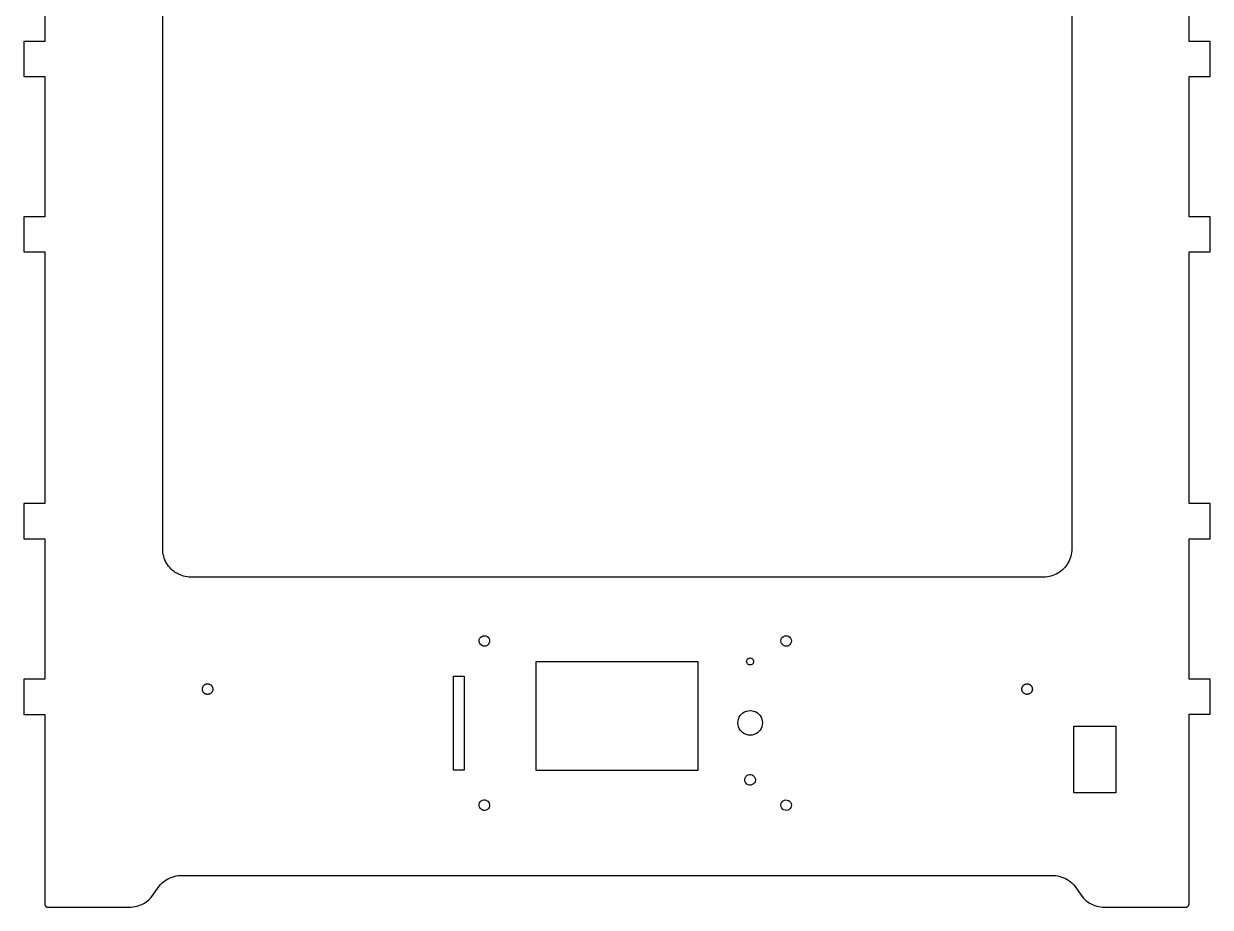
# Model space of a CAD drawing. Header units: metres. Extents: x -339 to 0, y 0 to 503.
# Drawn here: x -338.4 to -0.2, y 0.1 to 251.8 of the extents above; entities that cross this region are included whole.
import ezdxf

# ---------------------------------------------------------------- set-up
doc = ezdxf.new("R2010")
doc.units = ezdxf.units.M

msp = doc.modelspace()

# ---------------------------------------------------------------- linework, layer by layer
for p, q in [((-298.81, 102.165), (-298.81, 459.965)), ((-39.7168, 459.965), (-39.7168, 102.165)), ((-332.432, 320.973), (-332.432, 246.81)), ((-6.23145, 246.81), (-6.23145, 320.973)), ((-332.432, 246.81), (-338.432, 246.81)), ((-338.432, 246.81), (-338.432, 236.836)), ((-0.23145, 246.81), (-6.23145, 246.81)), ((-0.23145, 236.836), (-0.23145, 246.81)), ((-338.432, 236.836), (-332.432, 236.836)), ((-332.432, 236.836), (-332.432, 196.808)), ((-6.23145, 196.808), (-6.23145, 236.836)), ((-6.23145, 236.836), (-0.23145, 236.836)), ((-332.432, 196.808), (-338.432, 196.808)), ((-338.432, 196.808), (-338.432, 186.834)), ((-0.23145, 196.808), (-6.23145, 196.808)), ((-0.23145, 186.834), (-0.23145, 196.808)), ((-338.432, 186.834), (-332.432, 186.834)), ((-332.432, 186.834), (-332.432, 115.104)), ((-6.23145, 115.104), (-6.23145, 186.834)), ((-6.23145, 186.834), (-0.23145, 186.834)), ((-332.432, 115.104), (-338.432, 115.104)), ((-338.432, 115.104), (-338.432, 105.104)), ((-0.23145, 115.104), (-6.23145, 115.104)), ((-0.23145, 105.104), (-0.23145, 115.104)), ((-338.432, 105.104), (-332.432, 105.104)), ((-332.432, 105.104), (-332.432, 65.1143)), ((-6.23145, 65.1143), (-6.23145, 105.104)), ((-6.23145, 105.104), (-0.23145, 105.104)), ((-298.793, 101.642), (-298.81, 102.165)), ((-298.741, 101.12), (-298.793, 101.642)), ((-39.7344, 101.642), (-39.7852, 101.12)), ((-39.7168, 102.165), (-39.7344, 101.642)), ((-298.656, 100.604), (-298.741, 101.12)), ((-298.537, 100.094), (-298.656, 100.604)), ((-298.386, 99.5928), (-298.537, 100.094)), ((-298.201, 99.1035), (-298.386, 99.5928)), ((-297.985, 98.626), (-298.201, 99.1035)), ((-297.738, 98.165), (-297.985, 98.626)), ((-297.462, 97.7197), (-297.738, 98.165)), ((-40.7891, 98.165), (-41.0654, 97.7197)), ((-40.542, 98.626), (-40.7891, 98.165)), ((-40.3262, 99.1035), (-40.542, 98.626)), ((-40.1416, 99.5928), (-40.3262, 99.1035)), ((-39.9893, 100.094), (-40.1416, 99.5928)), ((-39.8711, 100.604), (-39.9893, 100.094)), ((-39.7852, 101.12), (-39.8711, 100.604)), ((-297.157, 97.2949), (-297.462, 97.7197)), ((-296.824, 96.8896), (-297.157, 97.2949)), ((-296.467, 96.5078), (-296.824, 96.8896)), ((-296.085, 96.1504), (-296.467, 96.5078)), ((-295.68, 95.8174), (-296.085, 96.1504)), ((-295.255, 95.5127), (-295.68, 95.8174)), ((-294.81, 95.2363), (-295.255, 95.5127)), ((-294.349, 94.9893), (-294.81, 95.2363)), ((-293.871, 94.7734), (-294.349, 94.9893)), ((-293.382, 94.5889), (-293.871, 94.7734)), ((-44.6553, 94.7734), (-45.1455, 94.5889)), ((-44.1787, 94.9893), (-44.6553, 94.7734)), ((-43.7168, 95.2363), (-44.1787, 94.9893)), ((-43.2725, 95.5127), (-43.7168, 95.2363)), ((-42.8467, 95.8174), (-43.2725, 95.5127)), ((-42.4424, 96.1504), (-42.8467, 95.8174)), ((-42.0605, 96.5078), (-42.4424, 96.1504)), ((-41.7021, 96.8896), (-42.0605, 96.5078)), ((-41.3701, 97.2949), (-41.7021, 96.8896)), ((-41.0654, 97.7197), (-41.3701, 97.2949)), ((-292.881, 94.4375), (-293.382, 94.5889)), ((-292.371, 94.3184), (-292.881, 94.4375)), ((-291.854, 94.2334), (-292.371, 94.3184)), ((-291.333, 94.1816), (-291.854, 94.2334)), ((-290.81, 94.165), (-291.333, 94.1816)), ((-47.7168, 94.165), (-290.81, 94.165)), ((-47.1934, 94.1816), (-47.7168, 94.165)), ((-46.6729, 94.2334), (-47.1934, 94.1816)), ((-46.1562, 94.3184), (-46.6729, 94.2334)), ((-45.6465, 94.4375), (-46.1562, 94.3184)), ((-45.1455, 94.5889), (-45.6465, 94.4375)), ((-208.632, 75.9678), (-208.58, 76.3555)), ((-208.581, 75.5791), (-208.632, 75.9678)), ((-208.432, 75.2168), (-208.581, 75.5791)), ((-208.58, 76.3555), (-208.43, 76.7168)), ((-208.194, 74.9062), (-208.432, 75.2168)), ((-208.43, 76.7168), (-208.19, 77.0273)), ((-207.884, 74.667), (-208.194, 74.9062)), ((-208.19, 77.0273), (-207.879, 77.2646)), ((-207.522, 74.5166), (-207.884, 74.667)), ((-207.879, 77.2646), (-207.518, 77.4141)), ((-207.134, 74.4648), (-207.522, 74.5166)), ((-207.518, 77.4141), (-207.129, 77.4648)), ((-206.746, 74.5146), (-207.134, 74.4648)), ((-207.129, 77.4648), (-206.741, 77.4131)), ((-206.384, 74.6641), (-206.746, 74.5146)), ((-206.741, 77.4131), (-206.379, 77.2627)), ((-206.073, 74.9023), (-206.384, 74.6641)), ((-206.379, 77.2627), (-206.069, 77.0234)), ((-205.834, 75.2119), (-206.073, 74.9023)), ((-206.069, 77.0234), (-205.831, 76.7119)), ((-205.684, 75.5742), (-205.834, 75.2119)), ((-205.831, 76.7119), (-205.682, 76.3506)), ((-205.632, 75.9619), (-205.684, 75.5742)), ((-205.682, 76.3506), (-205.632, 75.9619)), ((-122.632, 75.9648), (-122.58, 76.3525)), ((-122.58, 75.5762), (-122.632, 75.9648)), ((-122.58, 76.3525), (-122.431, 76.7148)), ((-122.431, 75.2148), (-122.58, 75.5762)), ((-122.431, 76.7148), (-122.192, 77.0254)), ((-122.192, 74.9043), (-122.431, 75.2148)), ((-122.192, 77.0254), (-121.882, 77.2637)), ((-121.882, 74.666), (-122.192, 74.9043)), ((-121.882, 77.2637), (-121.52, 77.4131)), ((-121.52, 74.5156), (-121.882, 74.666)), ((-121.52, 77.4131), (-121.132, 77.4648)), ((-121.132, 74.4648), (-121.52, 74.5156)), ((-121.132, 77.4648), (-120.743, 77.4131)), ((-120.743, 74.5156), (-121.132, 74.4648)), ((-120.743, 77.4131), (-120.382, 77.2637)), ((-120.382, 74.666), (-120.743, 74.5156)), ((-120.382, 77.2637), (-120.071, 77.0254)), ((-120.071, 74.9043), (-120.382, 74.666)), ((-120.071, 77.0254), (-119.833, 76.7148)), ((-119.833, 75.2148), (-120.071, 74.9043)), ((-119.833, 76.7148), (-119.683, 76.3525)), ((-119.683, 75.5762), (-119.833, 75.2148)), ((-119.683, 76.3525), (-119.632, 75.9648)), ((-119.632, 75.9648), (-119.683, 75.5762)), ((-131.827, 71.0098), (-131.58, 71.0947)), ((-131.58, 71.0947), (-131.32, 71.1123)), ((-131.32, 71.1123), (-131.063, 71.0625)), ((-131.063, 71.0625), (-130.882, 70.9736)), ((-192.332, 39.0645), (-192.332, 70.0645)), ((-192.332, 70.0645), (-146.332, 70.0645)), ((-146.332, 70.0645), (-146.332, 39.0645)), ((-132.38, 70.1758), (-132.33, 70.4326)), ((-132.361, 69.916), (-132.38, 70.1758)), ((-132.276, 69.6689), (-132.361, 69.916)), ((-132.33, 70.4326), (-132.241, 70.6143)), ((-132.24, 69.6143), (-132.276, 69.6689)), ((-132.241, 70.6143), (-132.215, 70.667)), ((-132.131, 69.4521), (-132.24, 69.6143)), ((-132.215, 70.667), (-132.044, 70.8643)), ((-131.934, 69.2812), (-132.131, 69.4521)), ((-132.044, 70.8643), (-131.882, 70.9736)), ((-131.882, 69.2559), (-131.934, 69.2812)), ((-131.882, 70.9736), (-131.827, 71.0098)), ((-131.699, 69.166), (-131.882, 69.2559)), ((-131.443, 69.1162), (-131.699, 69.166)), ((-131.183, 69.1348), (-131.443, 69.1162)), ((-130.936, 69.2197), (-131.183, 69.1348)), ((-130.882, 69.2559), (-130.936, 69.2197)), ((-130.882, 70.9736), (-130.829, 70.9482)), ((-130.72, 69.3652), (-130.882, 69.2559)), ((-130.829, 70.9482), (-130.633, 70.7773)), ((-130.548, 69.5625), (-130.72, 69.3652)), ((-130.633, 70.7773), (-130.523, 70.6143)), ((-130.522, 69.6143), (-130.548, 69.5625)), ((-130.523, 70.6143), (-130.486, 70.5605)), ((-130.434, 69.7969), (-130.522, 69.6143)), ((-130.486, 70.5605), (-130.401, 70.3135)), ((-130.384, 70.0527), (-130.434, 69.7969)), ((-130.401, 70.3135), (-130.384, 70.0527)), ((-332.432, 65.1143), (-338.432, 65.1143)), ((-338.432, 65.1143), (-338.432, 55.0215)), ((-215.932, 39.165), (-215.932, 65.9648)), ((-215.932, 65.9648), (-212.932, 65.9648)), ((-212.932, 65.9648), (-212.932, 39.165)), ((-0.23145, 65.1143), (-6.23145, 65.1143)), ((-0.23145, 55.1143), (-0.23145, 65.1143)), ((-287.528, 62.2324), (-287.524, 62.3311)), ((-287.524, 62.1348), (-287.528, 62.2324)), ((-287.524, 62.3311), (-287.515, 62.4287)), ((-287.515, 62.0371), (-287.524, 62.1348)), ((-287.515, 62.4287), (-287.499, 62.5254)), ((-287.499, 61.9404), (-287.515, 62.0371)), ((-287.499, 62.5254), (-287.477, 62.6211)), ((-287.477, 61.8447), (-287.499, 61.9404)), ((-287.477, 62.6211), (-287.448, 62.7148)), ((-287.448, 61.751), (-287.477, 61.8447)), ((-287.448, 62.7148), (-287.414, 62.8066)), ((-287.414, 61.6592), (-287.448, 61.751)), ((-287.414, 62.8066), (-287.373, 62.8965)), ((-287.373, 61.5693), (-287.414, 61.6592)), ((-287.373, 62.8965), (-287.327, 62.9824)), ((-287.327, 61.4824), (-287.373, 61.5693)), ((-287.327, 62.9824), (-287.275, 63.0664)), ((-287.275, 61.3994), (-287.327, 61.4824)), ((-287.275, 63.0664), (-287.218, 63.1465)), ((-287.218, 61.3193), (-287.275, 61.3994)), ((-287.218, 63.1465), (-287.155, 63.2217)), ((-287.155, 61.2441), (-287.218, 61.3193)), ((-287.155, 63.2217), (-287.089, 63.2939)), ((-287.089, 61.1719), (-287.155, 61.2441)), ((-287.089, 63.2939), (-287.017, 63.3604)), ((-287.017, 61.1055), (-287.089, 61.1719)), ((-287.017, 63.3604), (-286.941, 63.4229)), ((-286.941, 61.043), (-287.017, 61.1055)), ((-286.941, 63.4229), (-286.861, 63.4805)), ((-286.861, 60.9854), (-286.941, 61.043)), ((-286.861, 63.4805), (-286.778, 63.5322)), ((-286.778, 60.9336), (-286.861, 60.9854)), ((-286.778, 63.5322), (-286.691, 63.5781)), ((-286.691, 60.8877), (-286.778, 60.9336)), ((-286.691, 63.5781), (-286.602, 63.6191)), ((-286.602, 60.8467), (-286.691, 60.8877)), ((-286.602, 63.6191), (-286.51, 63.6533)), ((-286.51, 63.6533), (-286.416, 63.6816)), ((-286.416, 63.6816), (-286.32, 63.7041)), ((-286.32, 63.7041), (-286.224, 63.7197)), ((-286.224, 63.7197), (-286.126, 63.7295)), ((-286.126, 63.7295), (-286.028, 63.7324)), ((-286.028, 63.7324), (-285.93, 63.7295)), ((-285.93, 63.7295), (-285.832, 63.7197)), ((-285.832, 63.7197), (-285.735, 63.7041)), ((-285.735, 63.7041), (-285.64, 63.6816)), ((-285.64, 63.6816), (-285.546, 63.6533)), ((-285.546, 63.6533), (-285.454, 63.6191)), ((-285.454, 63.6191), (-285.364, 63.5781)), ((-285.364, 60.8877), (-285.454, 60.8467)), ((-285.364, 63.5781), (-285.278, 63.5322)), ((-285.278, 60.9336), (-285.364, 60.8877)), ((-285.278, 63.5322), (-285.194, 63.4805)), ((-285.194, 60.9854), (-285.278, 60.9336)), ((-285.194, 63.4805), (-285.114, 63.4229)), ((-285.114, 61.043), (-285.194, 60.9854)), ((-285.114, 63.4229), (-285.039, 63.3604)), ((-285.039, 61.1055), (-285.114, 61.043)), ((-285.039, 63.3604), (-284.967, 63.2939)), ((-284.967, 61.1719), (-285.039, 61.1055)), ((-284.967, 63.2939), (-284.9, 63.2217)), ((-284.9, 61.2441), (-284.967, 61.1719)), ((-284.9, 63.2217), (-284.838, 63.1465)), ((-284.838, 61.3193), (-284.9, 61.2441)), ((-284.838, 63.1465), (-284.78, 63.0664)), ((-284.78, 61.3994), (-284.838, 61.3193)), ((-284.78, 63.0664), (-284.729, 62.9824)), ((-284.729, 61.4824), (-284.78, 61.3994)), ((-284.729, 62.9824), (-284.683, 62.8965)), ((-284.683, 61.5693), (-284.729, 61.4824)), ((-284.683, 62.8965), (-284.642, 62.8066)), ((-284.642, 61.6592), (-284.683, 61.5693)), ((-284.642, 62.8066), (-284.607, 62.7148)), ((-284.607, 61.751), (-284.642, 61.6592)), ((-284.607, 62.7148), (-284.579, 62.6211)), ((-284.579, 61.8447), (-284.607, 61.751)), ((-284.579, 62.6211), (-284.557, 62.5254)), ((-284.557, 61.9404), (-284.579, 61.8447)), ((-284.557, 62.5254), (-284.541, 62.4287)), ((-284.541, 62.0371), (-284.557, 61.9404)), ((-284.541, 62.4287), (-284.531, 62.3311)), ((-284.531, 62.1348), (-284.541, 62.0371)), ((-284.531, 62.3311), (-284.528, 62.2324)), ((-284.528, 62.2324), (-284.531, 62.1348)), ((-53.9375, 62.2441), (-53.9346, 62.3418)), ((-53.9346, 62.1455), (-53.9375, 62.2441)), ((-53.9346, 62.3418), (-53.9248, 62.4395)), ((-53.9248, 62.0479), (-53.9346, 62.1455)), ((-53.9248, 62.4395), (-53.9092, 62.5371)), ((-53.9092, 61.9512), (-53.9248, 62.0479)), ((-53.9092, 62.5371), (-53.8867, 62.6318)), ((-53.8867, 61.8555), (-53.9092, 61.9512)), ((-53.8867, 62.6318), (-53.8584, 62.7266)), ((-53.8584, 61.7617), (-53.8867, 61.8555)), ((-53.8584, 62.7266), (-53.8242, 62.8184)), ((-53.8242, 61.6699), (-53.8584, 61.7617)), ((-53.8242, 62.8184), (-53.7832, 62.9072)), ((-53.7832, 61.5811), (-53.8242, 61.6699)), ((-53.7832, 62.9072), (-53.7373, 62.9941)), ((-53.7373, 61.4941), (-53.7832, 61.5811)), ((-53.7373, 62.9941), (-53.6855, 63.0771)), ((-53.6855, 61.4111), (-53.7373, 61.4941)), ((-53.6855, 63.0771), (-53.6279, 63.1572)), ((-53.6279, 61.3311), (-53.6855, 61.4111)), ((-53.6279, 63.1572), (-53.5654, 63.2334)), ((-53.5654, 61.2549), (-53.6279, 61.3311)), ((-53.5654, 63.2334), (-53.499, 63.3047)), ((-53.499, 61.1836), (-53.5654, 61.2549)), ((-53.499, 63.3047), (-53.4268, 63.3721)), ((-53.4268, 61.1162), (-53.499, 61.1836)), ((-53.4268, 63.3721), (-53.3506, 63.4346)), ((-53.3506, 61.0537), (-53.4268, 61.1162)), ((-53.3506, 63.4346), (-53.2715, 63.4912)), ((-53.2715, 60.9971), (-53.3506, 61.0537)), ((-53.2715, 63.4912), (-53.1875, 63.543)), ((-53.1875, 60.9453), (-53.2715, 60.9971)), ((-53.1875, 63.543), (-53.1016, 63.5898)), ((-53.1016, 60.8984), (-53.1875, 60.9453)), ((-53.1016, 63.5898), (-53.0117, 63.6299)), ((-53.0117, 60.8584), (-53.1016, 60.8984)), ((-53.0117, 63.6299), (-52.9199, 63.6641)), ((-52.9199, 63.6641), (-52.8262, 63.6934)), ((-52.8262, 63.6934), (-52.7305, 63.7148)), ((-52.7305, 63.7148), (-52.6338, 63.7314)), ((-52.6338, 63.7314), (-52.5361, 63.7412)), ((-52.5361, 63.7412), (-52.4375, 63.7441)), ((-52.4375, 63.7441), (-52.3398, 63.7412)), ((-52.3398, 63.7412), (-52.2422, 63.7314)), ((-52.2422, 63.7314), (-52.1455, 63.7148)), ((-52.1455, 63.7148), (-52.0498, 63.6934)), ((-52.0498, 63.6934), (-51.9561, 63.6641)), ((-51.9561, 63.6641), (-51.8643, 63.6299)), ((-51.8643, 63.6299), (-51.7744, 63.5898)), ((-51.7744, 60.8984), (-51.8643, 60.8584)), ((-51.7744, 63.5898), (-51.6875, 63.543)), ((-51.6875, 60.9453), (-51.7744, 60.8984)), ((-51.6875, 63.543), (-51.6045, 63.4912)), ((-51.6045, 60.9971), (-51.6875, 60.9453)), ((-51.6045, 63.4912), (-51.5244, 63.4346)), ((-51.5244, 61.0537), (-51.6045, 60.9971)), ((-51.5244, 63.4346), (-51.4492, 63.3721)), ((-51.4492, 61.1162), (-51.5244, 61.0537)), ((-51.4492, 63.3721), (-51.377, 63.3047)), ((-51.377, 61.1836), (-51.4492, 61.1162)), ((-51.377, 63.3047), (-51.3105, 63.2334)), ((-51.3105, 61.2549), (-51.377, 61.1836)), ((-51.3105, 63.2334), (-51.248, 63.1572)), ((-51.248, 61.3311), (-51.3105, 61.2549)), ((-51.248, 63.1572), (-51.1904, 63.0771)), ((-51.1904, 61.4111), (-51.248, 61.3311)), ((-51.1904, 63.0771), (-51.1387, 62.9941)), ((-51.1387, 61.4941), (-51.1904, 61.4111)), ((-51.1387, 62.9941), (-51.0928, 62.9072)), ((-51.0928, 61.5811), (-51.1387, 61.4941)), ((-51.0928, 62.9072), (-51.0518, 62.8184)), ((-51.0518, 61.6699), (-51.0928, 61.5811)), ((-51.0518, 62.8184), (-51.0176, 62.7266)), ((-51.0176, 61.7617), (-51.0518, 61.6699)), ((-51.0176, 62.7266), (-50.9893, 62.6318)), ((-50.9893, 61.8555), (-51.0176, 61.7617)), ((-50.9893, 62.6318), (-50.9668, 62.5371)), ((-50.9668, 61.9512), (-50.9893, 61.8555)), ((-50.9668, 62.5371), (-50.9512, 62.4395)), ((-50.9512, 62.0479), (-50.9668, 61.9512)), ((-50.9512, 62.4395), (-50.9414, 62.3418)), ((-50.9414, 62.1455), (-50.9512, 62.0479)), ((-50.9414, 62.3418), (-50.9375, 62.2441)), ((-50.9375, 62.2441), (-50.9414, 62.1455)), ((-286.51, 60.8125), (-286.602, 60.8467)), ((-286.416, 60.7842), (-286.51, 60.8125)), ((-286.32, 60.7617), (-286.416, 60.7842)), ((-286.224, 60.7461), (-286.32, 60.7617)), ((-286.126, 60.7363), (-286.224, 60.7461)), ((-286.028, 60.7324), (-286.126, 60.7363)), ((-285.93, 60.7363), (-286.028, 60.7324)), ((-285.832, 60.7461), (-285.93, 60.7363)), ((-285.735, 60.7617), (-285.832, 60.7461)), ((-285.64, 60.7842), (-285.735, 60.7617)), ((-285.546, 60.8125), (-285.64, 60.7842)), ((-285.454, 60.8467), (-285.546, 60.8125)), ((-52.9199, 60.8232), (-53.0117, 60.8584)), ((-52.8262, 60.7949), (-52.9199, 60.8232)), ((-52.7305, 60.7725), (-52.8262, 60.7949)), ((-52.6338, 60.7568), (-52.7305, 60.7725)), ((-52.5361, 60.7471), (-52.6338, 60.7568)), ((-52.4375, 60.7441), (-52.5361, 60.7471)), ((-52.3398, 60.7471), (-52.4375, 60.7441)), ((-52.2422, 60.7568), (-52.3398, 60.7471)), ((-52.1455, 60.7725), (-52.2422, 60.7568)), ((-52.0498, 60.7949), (-52.1455, 60.7725)), ((-51.9561, 60.8232), (-52.0498, 60.7949)), ((-51.8643, 60.8584), (-51.9561, 60.8232)), ((-338.432, 55.0215), (-332.432, 55.0215)), ((-332.432, 55.0215), (-332.432, 1.07227)), ((-134.71, 53.6963), (-134.5, 54.2041)), ((-134.5, 54.2041), (-134.213, 54.6719)), ((-134.213, 54.6719), (-133.856, 55.0898)), ((-133.856, 55.0898), (-133.438, 55.4463)), ((-133.438, 55.4463), (-132.971, 55.7334)), ((-132.971, 55.7334), (-132.463, 55.9434)), ((-132.463, 55.9434), (-131.929, 56.0713)), ((-131.929, 56.0713), (-131.382, 56.1143)), ((-131.382, 56.1143), (-130.834, 56.0713)), ((-130.834, 56.0713), (-130.3, 55.9434)), ((-130.3, 55.9434), (-129.793, 55.7334)), ((-129.793, 55.7334), (-129.324, 55.4463)), ((-129.324, 55.4463), (-128.906, 55.0898)), ((-128.906, 55.0898), (-128.55, 54.6719)), ((-128.55, 54.6719), (-128.263, 54.2041)), ((-128.263, 54.2041), (-128.053, 53.6963)), ((-6.23145, 1.07227), (-6.23145, 55.1143)), ((-6.23145, 55.1143), (-0.23145, 55.1143)), ((-134.882, 52.6143), (-134.839, 53.1621)), ((-134.839, 52.0674), (-134.882, 52.6143)), ((-134.839, 53.1621), (-134.71, 53.6963)), ((-134.71, 51.5332), (-134.839, 52.0674)), ((-134.5, 51.0254), (-134.71, 51.5332)), ((-134.213, 50.5576), (-134.5, 51.0254)), ((-128.263, 51.0254), (-128.55, 50.5576)), ((-128.053, 51.5332), (-128.263, 51.0254)), ((-128.053, 53.6963), (-127.925, 53.1621)), ((-127.925, 52.0674), (-128.053, 51.5332)), ((-127.925, 53.1621), (-127.882, 52.6143)), ((-127.882, 52.6143), (-127.925, 52.0674)), ((-39.1436, 32.665), (-39.1436, 51.665)), ((-39.1436, 51.665), (-27.1436, 51.665)), ((-27.1436, 51.665), (-27.1436, 32.665)), ((-133.856, 50.1396), (-134.213, 50.5576)), ((-133.438, 49.7832), (-133.856, 50.1396)), ((-132.971, 49.4961), (-133.438, 49.7832)), ((-132.463, 49.2861), (-132.971, 49.4961)), ((-131.929, 49.1582), (-132.463, 49.2861)), ((-131.382, 49.1143), (-131.929, 49.1582)), ((-130.834, 49.1582), (-131.382, 49.1143)), ((-130.3, 49.2861), (-130.834, 49.1582)), ((-129.793, 49.4961), (-130.3, 49.2861)), ((-129.324, 49.7832), (-129.793, 49.4961)), ((-128.906, 50.1396), (-129.324, 49.7832)), ((-128.55, 50.5576), (-128.906, 50.1396)), ((-212.932, 39.165), (-215.932, 39.165)), ((-146.332, 39.0645), (-192.332, 39.0645)), ((-132.774, 36.9521), (-132.582, 37.2939)), ((-132.582, 37.2939), (-132.309, 37.5742)), ((-132.309, 37.5742), (-131.972, 37.7734)), ((-131.972, 37.7734), (-131.595, 37.8799)), ((-131.595, 37.8799), (-131.203, 37.8838)), ((-131.203, 37.8838), (-130.824, 37.7871)), ((-130.824, 37.7871), (-130.482, 37.5957)), ((-130.482, 37.5957), (-130.202, 37.3223)), ((-130.202, 37.3223), (-130.003, 36.9854)), ((-132.871, 36.5732), (-132.774, 36.9521)), ((-132.866, 36.1816), (-132.871, 36.5732)), ((-132.761, 35.8047), (-132.866, 36.1816)), ((-132.561, 35.4678), (-132.761, 35.8047)), ((-132.28, 35.1943), (-132.561, 35.4678)), ((-131.939, 35.002), (-132.28, 35.1943)), ((-131.56, 34.9053), (-131.939, 35.002)), ((-131.168, 34.9102), (-131.56, 34.9053)), ((-130.791, 35.0156), (-131.168, 34.9102)), ((-130.454, 35.2158), (-130.791, 35.0156)), ((-130.181, 35.4961), (-130.454, 35.2158)), ((-129.989, 35.8369), (-130.181, 35.4961)), ((-130.003, 36.9854), (-129.896, 36.6084)), ((-129.893, 36.2168), (-129.989, 35.8369)), ((-129.896, 36.6084), (-129.893, 36.2168)), ((-208.004, 30.3848), (-207.658, 30.5693)), ((-207.658, 30.5693), (-207.276, 30.6572)), ((-207.276, 30.6572), (-206.886, 30.6445)), ((-206.886, 30.6445), (-206.511, 30.5303)), ((-206.511, 30.5303), (-206.179, 30.3232)), ((-121.961, 30.4141), (-121.609, 30.5869)), ((-121.609, 30.5869), (-121.225, 30.6621)), ((-121.225, 30.6621), (-120.834, 30.6348)), ((-120.834, 30.6348), (-120.464, 30.5078)), ((-120.464, 30.5078), (-120.139, 30.2891)), ((-27.1436, 32.665), (-39.1436, 32.665)), ((-208.625, 29.0195), (-208.611, 29.4111)), ((-208.536, 28.6377), (-208.625, 29.0195)), ((-208.611, 29.4111), (-208.497, 29.7852)), ((-208.352, 28.292), (-208.536, 28.6377)), ((-208.497, 29.7852), (-208.29, 30.1182)), ((-208.085, 28.0059), (-208.352, 28.292)), ((-208.29, 30.1182), (-208.004, 30.3848)), ((-207.752, 27.7988), (-208.085, 28.0059)), ((-207.378, 27.6846), (-207.752, 27.7988)), ((-206.986, 27.6719), (-207.378, 27.6846)), ((-206.604, 27.7598), (-206.986, 27.6719)), ((-206.26, 27.9443), (-206.604, 27.7598)), ((-205.974, 28.2119), (-206.26, 27.9443)), ((-206.179, 30.3232), (-205.911, 30.0371)), ((-205.766, 28.5439), (-205.974, 28.2119)), ((-205.911, 30.0371), (-205.727, 29.6914)), ((-205.652, 28.9189), (-205.766, 28.5439)), ((-205.727, 29.6914), (-205.639, 29.3096)), ((-205.639, 29.3096), (-205.652, 28.9189)), ((-122.629, 29.0713), (-122.602, 29.4619)), ((-122.554, 28.6865), (-122.629, 29.0713)), ((-122.602, 29.4619), (-122.475, 29.832)), ((-122.381, 28.335), (-122.554, 28.6865)), ((-122.475, 29.832), (-122.256, 30.1572)), ((-122.124, 28.04), (-122.381, 28.335)), ((-122.256, 30.1572), (-121.961, 30.4141)), ((-121.799, 27.8213), (-122.124, 28.04)), ((-121.429, 27.6943), (-121.799, 27.8213)), ((-121.038, 27.668), (-121.429, 27.6943)), ((-120.653, 27.7432), (-121.038, 27.668)), ((-120.302, 27.915), (-120.653, 27.7432)), ((-120.007, 28.1719), (-120.302, 27.915)), ((-120.139, 30.2891), (-119.882, 29.9941)), ((-119.788, 28.4971), (-120.007, 28.1719)), ((-119.882, 29.9941), (-119.71, 29.6426)), ((-119.661, 28.8672), (-119.788, 28.4971)), ((-119.71, 29.6426), (-119.635, 29.2578)), ((-119.635, 29.2578), (-119.661, 28.8672)), ((-299.446, 6.55273), (-299.037, 6.95117)), ((-299.037, 6.95117), (-298.603, 7.32031)), ((-298.603, 7.32031), (-298.145, 7.66016)), ((-298.145, 7.66016), (-297.664, 7.96777)), ((-297.664, 7.96777), (-297.164, 8.24316)), ((-297.164, 8.24316), (-296.647, 8.48438)), ((-296.647, 8.48438), (-296.115, 8.69043)), ((-296.115, 8.69043), (-295.57, 8.86035)), ((-295.57, 8.86035), (-295.016, 8.99316)), ((-295.016, 8.99316), (-294.453, 9.08789)), ((-294.453, 9.08789), (-293.886, 9.14551)), ((-293.886, 9.14551), (-293.315, 9.16504)), ((-293.315, 9.16504), (-45.3477, 9.16504)), ((-45.3477, 9.16504), (-44.7773, 9.14551)), ((-44.7773, 9.14551), (-44.21, 9.08789)), ((-44.21, 9.08789), (-43.6475, 8.99316)), ((-43.6475, 8.99316), (-43.0928, 8.86035)), ((-43.0928, 8.86035), (-42.5479, 8.69043)), ((-42.5479, 8.69043), (-42.0156, 8.48438)), ((-42.0156, 8.48438), (-41.499, 8.24316)), ((-41.499, 8.24316), (-40.999, 7.96777)), ((-40.999, 7.96777), (-40.5186, 7.66016)), ((-40.5186, 7.66016), (-40.0605, 7.32031)), ((-40.0605, 7.32031), (-39.626, 6.95117)), ((-39.626, 6.95117), (-39.2168, 6.55273)), ((-301.884, 3.1084), (-299.827, 6.12793)), ((-299.827, 6.12793), (-299.446, 6.55273)), ((-39.2168, 6.55273), (-38.8359, 6.12793)), ((-38.8359, 6.12793), (-36.7793, 3.1084)), ((-332.432, 1.07227), (-332.433, 1.00684)), ((-332.433, 1.00684), (-332.429, 0.94141)), ((-332.429, 0.94141), (-332.421, 0.87695)), ((-332.421, 0.87695), (-332.408, 0.8125)), ((-332.408, 0.8125), (-332.392, 0.75)), ((-332.392, 0.75), (-332.37, 0.6875)), ((-332.37, 0.6875), (-332.345, 0.62793)), ((-332.345, 0.62793), (-332.315, 0.56934)), ((-332.315, 0.56934), (-332.282, 0.5127)), ((-332.282, 0.5127), (-332.245, 0.45898)), ((-332.245, 0.45898), (-332.204, 0.4082)), ((-332.204, 0.4082), (-332.16, 0.35938)), ((-332.16, 0.35938), (-332.113, 0.31445)), ((-332.113, 0.31445), (-332.062, 0.27246)), ((-332.062, 0.27246), (-332.01, 0.23438)), ((-332.01, 0.23438), (-331.954, 0.2002)), ((-331.954, 0.2002), (-331.896, 0.16895)), ((-331.896, 0.16895), (-331.837, 0.14258)), ((-331.837, 0.14258), (-331.776, 0.12012)), ((-331.776, 0.12012), (-331.713, 0.10156)), ((-331.713, 0.10156), (-331.649, 0.08691)), ((-331.649, 0.08691), (-331.585, 0.07715)), ((-331.585, 0.07715), (-331.52, 0.07227)), ((-331.52, 0.07227), (-308.396, 0.07227)), ((-308.396, 0.07227), (-307.825, 0.0918)), ((-307.825, 0.0918), (-307.258, 0.14844)), ((-307.258, 0.14844), (-306.695, 0.24414)), ((-306.695, 0.24414), (-306.141, 0.37695)), ((-306.141, 0.37695), (-305.596, 0.54688)), ((-305.596, 0.54688), (-305.063, 0.75293)), ((-305.063, 0.75293), (-304.547, 0.99414)), ((-304.547, 0.99414), (-304.047, 1.26855)), ((-304.047, 1.26855), (-303.566, 1.57715)), ((-303.566, 1.57715), (-303.108, 1.91699)), ((-303.108, 1.91699), (-302.674, 2.28613)), ((-302.674, 2.28613), (-302.265, 2.68457)), ((-302.265, 2.68457), (-301.884, 3.1084)), ((-36.7793, 3.1084), (-36.4043, 2.68652)), ((-36.4043, 2.68652), (-36.002, 2.29102)), ((-36.002, 2.29102), (-35.5742, 1.92383)), ((-35.5742, 1.92383), (-35.123, 1.58496)), ((-35.123, 1.58496), (-34.6504, 1.27832)), ((-34.6504, 1.27832), (-34.1572, 1.00293)), ((-34.1572, 1.00293), (-33.6475, 0.7627)), ((-33.6475, 0.7627), (-33.1221, 0.55566)), ((-33.1221, 0.55566), (-32.584, 0.38574)), ((-32.584, 0.38574), (-32.0361, 0.25098)), ((-32.0361, 0.25098), (-31.4805, 0.1543)), ((-31.4805, 0.1543), (-30.9199, 0.09473)), ((-30.9199, 0.09473), (-30.3555, 0.07227)), ((-30.3555, 0.07227), (-7.24805, 0.07227)), ((-7.24805, 0.07227), (-7.17676, 0.07617)), ((-7.17676, 0.07617), (-7.10645, 0.08496)), ((-7.10645, 0.08496), (-7.03613, 0.09961)), ((-7.03613, 0.09961), (-6.96777, 0.11816)), ((-6.96777, 0.11816), (-6.90039, 0.1416)), ((-6.90039, 0.1416), (-6.83398, 0.16895)), ((-6.83398, 0.16895), (-6.77051, 0.20117)), ((-6.77051, 0.20117), (-6.70898, 0.23828)), ((-6.70898, 0.23828), (-6.65039, 0.27832)), ((-6.65039, 0.27832), (-6.59473, 0.32324)), ((-6.59473, 0.32324), (-6.54297, 0.37207)), ((-6.54297, 0.37207), (-6.49316, 0.42383)), ((-6.49316, 0.42383), (-6.44824, 0.47852)), ((-6.44824, 0.47852), (-6.40625, 0.53613)), ((-6.40625, 0.53613), (-6.36914, 0.59668)), ((-6.36914, 0.59668), (-6.33594, 0.66016)), ((-6.33594, 0.66016), (-6.30664, 0.72559)), ((-6.30664, 0.72559), (-6.28223, 0.79199)), ((-6.28223, 0.79199), (-6.2627, 0.86133)), ((-6.2627, 0.86133), (-6.24707, 0.93066)), ((-6.24707, 0.93066), (-6.2373, 1.00098)), ((-6.2373, 1.00098), (-6.23145, 1.07227))]:
    msp.add_line(p, q)

doc.saveas('drawing.dxf')
